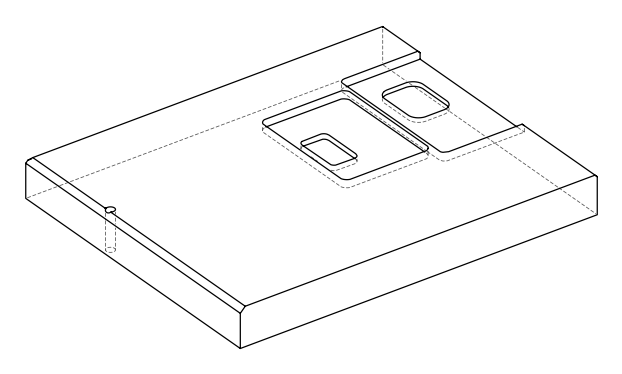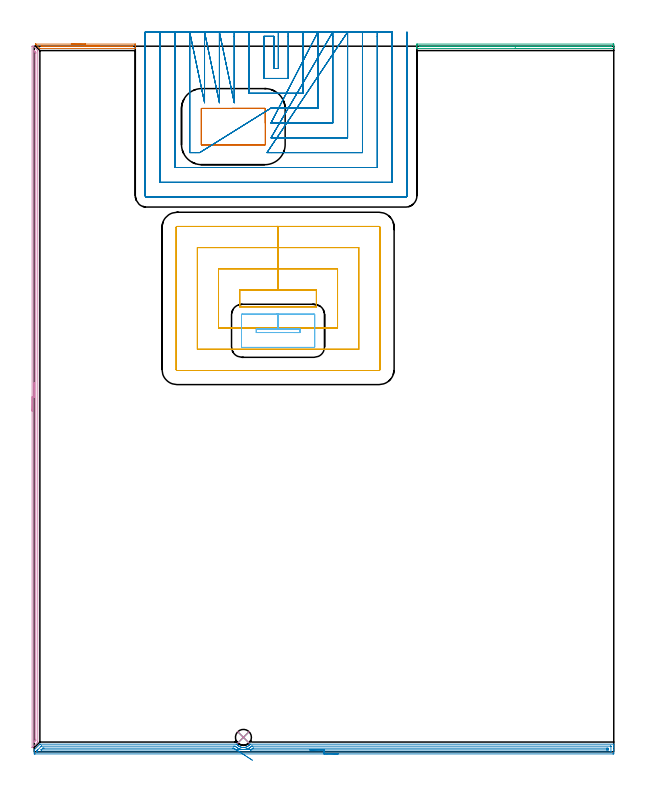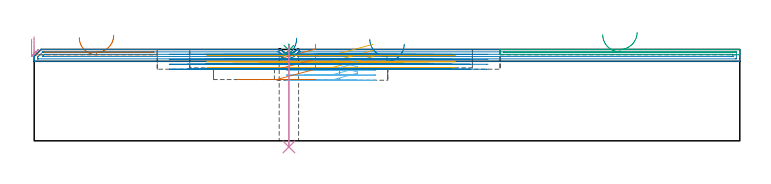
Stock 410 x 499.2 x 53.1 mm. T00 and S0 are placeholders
(PLAN: 10 operations, 6 tool changes, 63 min)
(1 AREA_MILL | FG_CHAMFER_SURFACE | UGT0205_001 | 1.24 min | 354 mm3)
(2 AREA_MILL_1 | FG_CHAMFER_SURFACE_1 | UGT0205_001 | 10.07 min | 9760 mm3)
(3 AREA_MILL_2 | FG_CHAMFER_SURFACE_2 | UGT0205_001 | 2.37 min | 681 mm3)
(4 AREA_MILL_3 | FG_CHAMFER_SURFACE_3 | UGT0205_001 | 8.05 min | 3937 mm3)
(5 MILL_RECTANGULAR_POCKET | POCKET_RECTANGULAR_STRAIGHT | UGT0201_104 | Follow Part, ap 5, ae 75% | 8.08 min | 213158 mm3)
(6 MILL_RECTANGULAR_POCKET_1 | POCKET_RECTANGULAR_STRAIGHT_1 | UGT0201_103 | Follow Part, ap 3.5, ae 75% | 1.65 min | 17438 mm3)
(7 MILL_RECTANGULAR_POCKET_2 | POCKET_RECTANGULAR_STRAIGHT_2 | UGT0201_006 | Follow Part, ap 7, ae 75% | 1.27 min | 65974 mm3)
(8 MILL_SLOT | SLOT_PARTIAL_RECTANGULAR | UGT0201_103 | Follow Part, ap 3.5, ae 75% | 29.95 min | 217030 mm3)
(9 SPOT_DRILL | STEP1HOLE | NXT0321_9005460120000 | 0.03 min | 15 mm3)
(10 DRILL_THROUGH_HOLE_INTO_CENTER | STEP1HOLE | NXT0301_084 | 0.24 min | 5295 mm3)
(TOOL UGT0205_001 | Chamfer Mill 20 x 3 x 45 deg. | D20 FL50 Z2)
(TOOL UGT0201_104 | End Mill 20 mm | D20 FL22 Z2)
(TOOL UGT0201_103 | End Mill 14 mm | D14 FL19 Z2)
(TOOL UGT0201_006 | End Mill 28 mm | D28 FL25 Z2)
(TOOL NXT0321_9005460120000 | NC Spot Drill, 142deg, 12mm, Carbide, Uncoated | D12 PA142 FL30 Z2)
(TOOL NXT0301_084 | Carbide Drill 11.3mm [860.1-1130-034A1-MM 2214] | D11.3 PA140 FL55 Z2)
(OP 1 AREA_MILL)
G17 G21 G94 G90
T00 M6
G54
G17 G0 G90 X26.2 Y500.7 S1061 M3
G43 Z63.1 H0
Z60.
G94 G1 X26.238 Z59.128 F250.
X26.352 Z58.264
X26.541 Z57.412
X26.803 Z56.58
X27.137 Z55.774
X27.54 Z55.
X28.009 Z54.264
X28.54 Z53.572
X29.129 Z52.929
X29.772 Z52.34
X30.464 Z51.809
X31.2 Z51.34
X31.974 Z50.937
X32.78 Z50.603
X33.612 Z50.341
X34.464 Z50.152
X35.328 Z50.038
X36.2 Z50.
X71.241 Y500.699 Z50.001
X71.495 Y500.696
X71.498 Y500.695 Z50.002
X71.5 Y500.45 Z50.246
Y499.838 Z50.858
Y499.583 Z51.112
Y499.073 Z51.626
Y497.746 Z52.952
X71.496 Y497.671 Z53.021
X71.49 Y497.603 Z53.088
X71.369 Y497.6 Z53.1
X4.147
X4.005 Y497.603 Z53.089
X3.954 Y497.648 Z53.048
X3.812 Y497.788 Z52.912
X0.991 Y500.607 Z50.089
X0.919 Y500.691 Z50.004
X0.968 Y500.696 Z50.
X1.004 Y500.699 Z49.999
X1.031
X1.22 Y500.7 Z50.
X36.2
Y499.286 Z51.414
X68.837 Y499.285 Z51.415
X69.143 Y499.283 Z51.417
X69.456 Y499.279 Z51.421
X69.49 Y499.27 Z51.43
X69.496 Y499.24 Z51.46
X69.493 Y499.077 Z51.623
X69.49 Y499.027 Z51.673
X69.421 Y499.021 Z51.679
X69.143 Y499.018 Z51.682
X68.837 Y499.015 Z51.685
X5.928 Y499.014 Z51.686
X5.621 Y499.015 Z51.685
X5.317 Y499.018 Z51.682
X5.038 Y499.021 Z51.679
X4.788 Y499.274 Z51.426
X5.038 Y499.279 Z51.421
X5.345 Y499.284 Z51.416
X5.622 Y499.285 Z51.415
X5.928 Y499.286 Z51.414
X36.2
X37.072 Z51.452
X37.937 Z51.566
X38.788 Z51.755
X39.62 Z52.017
X40.426 Z52.351
X41.2 Z52.754
X41.936 Z53.223
X42.628 Z53.754
X43.271 Z54.343
X43.86 Z54.986
X44.392 Z55.679
X44.86 Z56.414
X45.263 Z57.188
X45.597 Z57.994
X45.859 Z58.826
X46.048 Z59.678
X46.162 Z60.543
X46.2 Z61.414
G0 Z63.1
M5
M2
(OP 2 AREA_MILL_1)
G17 G21 G94 G90
T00 M6
G54
G17 G0 G90 X215. Y-1.5 S1061 M3
G43 Z63.1 H0
Z56.2
G94 G1 X214.962 Z55.328 F250.
X214.848 Z54.464
X214.659 Z53.612
X214.397 Z52.78
X214.063 Z51.974
X213.66 Z51.2
X213.192 Z50.464
X212.661 Z49.772
X212.071 Z49.129
X211.428 Z48.54
X210.736 Z48.008
X210. Z47.54
X209.226 Z47.137
X208.42 Z46.803
X207.588 Z46.541
X206.737 Z46.352
X205.872 Z46.238
X205. Z46.2
X0.633
X0.379 Y-1.498 Z46.202
X0.004 Y-1.491 Z46.206
X0.001 Y-1.48 Z46.217
X0. Y-0.241 Z47.454
Y0.485 Z48.185
Y1.074 Z48.773
Y1.149 Z48.849
X0.01 Y1.408 Z49.104
X0.112 Y1.512 Z49.209
X0.185 Y1.587 Z49.284
X3.866 Y5.266 Z52.964
X4.005 Y5.397 Z53.089
X4.21 Y5.4 Z53.1
X142.84
X143.353 Y5.394 Z53.094
X143.357 Y5.392 Z53.092
X143.414 Y5.318 Z53.018
X143.763 Y4.893 Z52.592
X143.89 Y4.757 Z52.455
X144.263 Y4.412 Z52.11
X144.657 Y4.091 Z51.79
X144.957 Y3.886 Z51.585
X145.02 Y3.849 Z51.548
X145.249 Y3.716 Z51.415
X145.551 Y3.562 Z51.26
X145.994 Y3.377 Z51.075
X146.445 Y3.228 Z50.925
X146.89 Y3.121 Z50.819
X147.339 Y3.045 Z50.744
X147.381 Y3.04 Z50.74
X147.612 Y3.015 Z50.714
X147.92 Y3.008 Z50.704
X148.02 Y3.009
X148.205 Z50.708
X148.233
X148.388 Y3.016 Z50.712
X148.455 Y3.025 Z50.719
X148.684 Y3.051 Z50.748
X148.758 Y3.06 Z50.756
X149.101 Y3.12 Z50.814
X149.127 Y3.125 Z50.818
X149.576 Y3.235 Z50.931
X150.021 Y3.382 Z51.079
X150.473 Y3.577 Z51.276
X150.89 Y3.794 Z51.492
X150.915 Y3.807 Z51.505
X151.045 Y3.886 Z51.585
X151.435 Y4.165 Z51.863
X151.809 Y4.467 Z52.166
X151.922 Y4.58 Z52.275
X152.106 Y4.758 Z52.454
X152.399 Y5.088 Z52.785
X152.582 Y5.318 Z53.017
X152.637 Y5.385 Z53.082
X152.654 Y5.394 Z53.092
X152.678 Y5.4 Z53.1
X409.815
X409.99 Y5.397 Z53.089
X409.998 Y5.243 Z52.936
X410. Y5.083 Z52.783
Y4.868 Z52.567
Y4.141 Z51.836
Y2.902 Z50.598
Y1.512 Z49.207
Y0.892 Z48.588
Y-0.861 Z46.836
X409.997 Y-1.118 Z46.579
X409.99 Y-1.493 Z46.205
X409.754 Y-1.497 Z46.201
X409.367 Y-1.5 Z46.2
X205.
Y-0.086 Z47.614
X2.421 Y-0.085 Z47.615
X2.261 Y-0.084 Z47.616
X2.061 Y-0.08 Z47.62
X2.018 Y-0.079 Z47.621
X2.01 Y-0.054 Z47.646
X2.007 Y-0.019 Z47.681
X2.001 Y0.17 Z47.87
X2.003 Y0.635 Z48.335
X2.007 Y0.842 Z48.542
X2.01 Y0.943 Z48.643
X2.056 Y0.994 Z48.694
X2.421 Y1.371 Z49.071
X2.492 Y1.443 Z49.143
X4.838 Y3.788 Z51.488
X4.946 Y3.893 Z51.593
X5.021 Y3.962 Z51.662
X5.041 Y3.979 Z51.679
X5.06 Y3.981 Z51.681
X5.105 Y3.984 Z51.684
X5.264 Y3.985 Z51.685
X141.211
X141.946 Y3.98 Z51.68
X142.112 Y3.979 Z51.679
X142.84 Y3.41 Z51.11
X143.027 Y3.265 Z50.965
X143.237 Y3.105 Z50.805
X143.434 Y2.969 Z50.669
X143.735 Y2.774 Z50.474
X143.982 Y2.631 Z50.331
X144.449 Y2.388 Z50.088
X144.629 Y2.307 Z50.007
X144.776 Y2.244 Z49.944
X145.246 Y2.07 Z49.77
X145.523 Y1.978 Z49.678
X145.779 Y1.9 Z49.6
X146.102 Y1.821 Z49.521
X146.418 Y1.753 Z49.453
X147.189 Y1.633 Z49.333
X147.254 Y1.625 Z49.325
X147.312 Y1.621 Z49.321
X147.717 Y1.603 Z49.303
X148.12 Y1.597 Z49.297
X148.206 Y1.599 Z49.299
X148.603 Y1.616 Z49.316
X148.956 Y1.654 Z49.354
X149.101 Y1.672 Z49.372
X149.723 Y1.779 Z49.479
X149.845 Y1.806 Z49.506
X149.995 Y1.844 Z49.544
X150.43 Y1.962 Z49.662
X150.89 Y2.114 Z49.814
X151.089 Y2.193 Z49.893
X151.544 Y2.388 Z50.088
X151.737 Y2.481 Z50.181
X151.784 Y2.505 Z50.205
X152.279 Y2.78 Z50.48
X152.678 Y3.049 Z50.749
X152.805 Y3.14 Z50.84
X152.968 Y3.265 Z50.965
X153.298 Y3.534 Z51.234
X153.786 Y3.976 Z51.676
X153.825 Y3.979 Z51.679
X153.916 Y3.982 Z51.682
X154.099 Y3.985 Z51.685
X154.467 Y3.986 Z51.686
X154.626
X407.579 Y3.985 Z51.685
X407.739 Y3.984 Z51.684
X407.939 Y3.98 Z51.68
X407.982 Y3.979 Z51.679
X407.99 Y3.954 Z51.654
X407.993 Y3.919 Z51.619
X407.999 Y3.729 Z51.429
Y0.223 Z47.923
X407.995 Y0.085 Z47.785
X407.99 Y-0.025 Z47.675
X407.983 Y-0.079 Z47.621
X407.42 Y-0.085 Z47.615
X205. Y-0.086 Z47.614
Y1.328 Z49.028
X153.573 Y1.329 Z49.029
X153.386 Y1.33 Z49.03
X153.012 Y1.334 Z49.034
X152.934 Y1.336 Z49.036
X153.011 Y1.38 Z49.08
X153.129 Y1.448 Z49.148
X153.243 Y1.512 Z49.212
X153.452 Y1.63 Z49.33
X153.573 Y1.701 Z49.401
X153.989 Y1.981 Z49.681
X154.467 Y2.323 Z50.023
X154.779 Y2.561 Z50.261
X154.863 Y2.565 Z50.265
X154.988 Y2.569 Z50.269
X155.175 Y2.571 Z50.271
X404.896
X405.604 Y2.57 Z50.27
X405.79 Y2.568 Z50.268
X405.968 Y2.565 Z50.265
X405.99 Y2.388 Z50.088
X405.996 Y2.186 Z49.886
X405.999 Y1.512 Z49.212
X405.997 Y1.409 Z49.109
X405.993 Y1.358 Z49.058
X405.99 Y1.337 Z49.037
X405.971 Y1.335 Z49.035
X405.79 Y1.332 Z49.032
X405.082 Y1.329 Z49.029
X404.896 Y1.328 Z49.028
X205.
X204.129 Z49.067
X203.264 Z49.18
X202.412 Z49.369
X201.58 Z49.632
X200.774 Z49.965
X200. Z50.368
X199.264 Z50.837
X198.572 Z51.368
X197.929 Z51.957
X197.34 Z52.601
X196.809 Z53.293
X196.34 Z54.028
X195.937 Z54.802
X195.603 Z55.608
X195.341 Z56.44
X195.152 Z57.292
X195.038 Z58.157
X195. Z59.028
G0 Z63.1
X152.381 Y1.932
Z59.652
G1 X152.398 Y1.933 Z58.78
X152.34 Y1.929 Z57.909
X152.206 Y1.92 Z57.047
X151.998 Y1.907 Z56.2
X151.717 Y1.889 Z55.375
X151.365 Y1.867 Z54.577
X150.945 Y1.84 Z53.813
X150.46 Y1.809 Z53.088
X149.914 Y1.774 Z52.409
X149.311 Y1.735 Z51.779
X148.656 Y1.693 Z51.205
X147.953 Y1.648 Z50.69
X147.208 Y1.6 Z50.239
X146.426 Y1.55 Z49.854
X145.614 Y1.498 Z49.54
X144.778 Y1.445 Z49.297
X143.924 Y1.39 Z49.128
X143.058 Y1.334 Z49.034
X143.023 Y1.332 Z49.032
X142.918 Y1.33 Z49.03
X142.84 Y1.329 Z49.029
X5.105
X4.918 Y1.331 Z49.031
X4.865 Y1.332 Z49.032
X4.848 Y1.334 Z49.034
X4.884 Y1.375 Z49.075
X4.967 Y1.465 Z49.165
X5.011 Y1.512 Z49.212
X5.057 Y1.558 Z49.258
X5.944 Y2.442 Z50.142
X5.999 Y2.493 Z50.193
X6.092 Y2.565 Z50.265
X6.176 Y2.567 Z50.267
X6.353 Y2.569 Z50.269
X6.707 Y2.571 Z50.271
X6.893 Y2.572 Z50.272
X140.157 Y2.571 Z50.271
X140.868 Y2.568 Z50.268
X141.051 Y2.564 Z50.264
X141.225 Y2.556 Z50.256
X141.45 Y2.388 Z50.088
X141.946 Y2.019 Z49.719
X142.256 Y1.814 Z49.514
X142.751 Y1.512 Z49.212
X142.84 Y1.462 Z49.162
X142.953 Y1.402 Z49.102
X143.009 Y1.366 Z49.066
X143.058 Y1.334 Z49.034
X143.717 Y0.908 Z48.652
X144.4 Y0.466 Z48.339
X145.104 Y0.01 Z48.098
X145.823 Y-0.455 Z47.931
X146.552 Y-0.926 Z47.84
X147.284 Y-1.4 Z47.825
X148.014 Y-1.873 Z47.885
X148.738 Y-2.341 Z48.021
X149.449 Y-2.801 Z48.232
X150.141 Y-3.249 Z48.516
X150.81 Y-3.682 Z48.871
X151.451 Y-4.097 Z49.293
X152.058 Y-4.49 Z49.781
X152.628 Y-4.858 Z50.33
X153.155 Y-5.199 Z50.936
X153.635 Y-5.51 Z51.594
X154.066 Y-5.789 Z52.3
X154.443 Y-6.033 Z53.047
G0 Z63.1
M5
M2
(OP 3 AREA_MILL_2)
G17 G21 G94 G90
T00 M6
G54
G17 G0 G90 X350.35 Y497.6 S1061 M3
G43 Z63.1 H0
G94 G1 X350.312 Z62.228 F250.
X350.198 Z61.363
X350.009 Z60.512
X349.747 Z59.68
X349.413 Z58.874
X349.01 Z58.1
X348.541 Z57.364
X348.01 Z56.672
X347.421 Z56.029
X346.778 Z55.44
X346.086 Z54.908
X345.35 Z54.44
X344.576 Z54.037
X343.77 Z53.703
X342.938 Z53.441
X342.086 Z53.252
X341.222 Z53.138
X340.35 Z53.1
X270.841
X270.71 Y497.602 Z53.088
X270.703 Y497.677 Z53.015
X270.7 Y497.758 Z52.94
Y498.4 Z52.299
Y499.033 Z51.666
Y499.583 Z51.112
Y499.859 Z50.838
X270.702 Y500.45 Z50.246
X270.704 Y500.691 Z50.006
X270.717 Y500.693 Z50.004
X270.97 Y500.7 Z50.
X409.413
X409.731 Y500.698 Z50.002
X409.983 Y500.693 Z50.004
X409.996 Y500.691 Z50.006
X410. Y500.45 Z50.246
Y499.859 Z50.838
Y499.583 Z51.112
Y499.033 Z51.666
Y497.758 Z52.941
X409.996 Y497.677 Z53.015
X409.99 Y497.602 Z53.088
X409.858 Y497.6 Z53.1
X340.35
Y499.014 Z51.686
X273.069
X272.762 Y499.016 Z51.684
X272.723 Y499.019 Z51.681
X272.71 Y499.021 Z51.679
X272.707 Y499.027 Z51.673
X272.702 Y499.073 Z51.627
X272.71 Y499.202 Z51.498
X272.718 Y499.28 Z51.42
X272.734 Y499.281 Z51.419
X272.783 Y499.284 Z51.416
X272.883 Y499.285 Z51.415
X273.069 Y499.286 Z51.414
X407.631 Y499.285 Z51.415
X407.938 Y499.284 Z51.416
X407.977 Y499.281 Z51.419
X407.99 Y499.279 Z51.421
X407.993 Y499.273 Z51.427
X407.998 Y499.226 Z51.474
X407.992 Y499.068 Z51.632
X407.99 Y499.021 Z51.679
X407.909 Y499.019 Z51.681
X407.631 Y499.016 Z51.684
X407.324 Y499.015 Z51.685
X407.019 Y499.014 Z51.686
X340.35
X339.478 Z51.724
X338.613 Z51.838
X337.762 Z52.027
X336.93 Z52.289
X336.124 Z52.623
X335.35 Z53.026
X334.614 Z53.494
X333.922 Z54.025
X333.279 Z54.615
X332.69 Z55.258
X332.158 Z55.95
X331.69 Z56.686
X331.287 Z57.46
X330.953 Z58.266
X330.691 Z59.098
X330.502 Z59.949
X330.388 Z60.814
X330.35 Z61.686
G0 Z63.1
M5
M2
(OP 4 AREA_MILL_3)
G17 G21 G94 G90
T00 M6
G54
G17 G0 G90 X-1.5 Y241.05 S1061 M3
G43 Z63.1 H0
Z59.1
G94 G1 Y241.088 Z58.228 F250.
Y241.202 Z57.364
Y241.391 Z56.512
Y241.653 Z55.68
Y241.987 Z54.874
Y242.39 Z54.1
Y242.858 Z53.364
Y243.39 Z52.672
Y243.979 Z52.029
Y244.622 Z51.44
Y245.314 Z50.908
Y246.05 Z50.44
Y246.824 Z50.037
Y247.63 Z49.703
Y248.462 Z49.441
Y249.314 Z49.252
Y250.178 Z49.138
Y251.05 Z49.1
Y499.025
X-1.495 Y499.182 Z49.104
X-1.494 Y499.19 Z49.105
X-1.425 Y499.2 Z49.175
X-0.802 Z49.797
X-0.706 Y499.199 Z49.893
X-0.6 Y499.19 Z49.995
X-0.485 Y499.085 Z50.114
X2.256 Y496.344 Z52.855
X2.425 Y496.173 Z53.022
X2.496 Y496.095 Z53.089
X2.5 Y495.898 Z53.1
Y7.096
X2.496 Y6.905 Z53.089
X2.426 Y6.825 Z53.023
X2.249 Y6.649 Z52.849
X2.236 Y6.636 Z52.835
X-1.418 Y2.981 Z49.18
X-1.492 Y2.918 Z49.104
X-1.496 Y2.941 Z49.103
X-1.499 Y3.011 Z49.099
X-1.5 Y251.05 Z49.1
X-0.086 Z50.514
Y495.004
X-0.085 Y495.606 Z50.515
X-0.082 Y495.898 Z50.518
X-0.079 Y496.214 Z50.521
X0.249 Y495.898 Z50.849
X0.5 Y495.65 Z51.1
X0.818 Y495.331 Z51.418
X0.98 Y495.167 Z51.58
X1.06 Y495.081 Z51.66
X1.078 Y495.061 Z51.678
X1.081 Y495.043 Z51.681
X1.083 Y495.004 Z51.683
X1.086 Y494.401 Z51.686
Y494.11
Y8.883
X1.084 Y8.282 Z51.684
X1.08 Y7.99 Z51.68
X1.079 Y7.956 Z51.679
X1.062 Y7.924 Z51.662
X1.007 Y7.863 Z51.607
X0.922 Y7.774 Z51.522
X0.246 Y7.096 Z50.846
X-0.034 Y6.823 Z50.566
X-0.071 Y6.79 Z50.529
X-0.079 Y6.788 Z50.521
X-0.081 Y6.801 Z50.519
X-0.084 Y7.096 Z50.516
X-0.086 Y7.427 Z50.514
Y7.699
Y251.05
Y251.922 Z50.552
Y252.786 Z50.666
Y253.638 Z50.855
Y254.47 Z51.117
Y255.276 Z51.451
Y256.05 Z51.854
Y256.786 Z52.323
Y257.478 Z52.854
Y258.121 Z53.443
Y258.71 Z54.086
Y259.242 Z54.778
Y259.71 Z55.514
Y260.113 Z56.288
Y260.447 Z57.094
Y260.709 Z57.926
Y260.898 Z58.778
Y261.012 Z59.643
Y261.05 Z60.514
G0 Z63.1
M5
M2
(OP 5 MILL_RECTANGULAR_POCKET)
G17 G21 G94 G90
T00 M6
G54
G17 G0 G90 X197.007 Y326.7 S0 M3
G43 Z63.1 H0
Z56.1
G94 G1 X172.5 Z49.533 F250.
X145.4 F500.
Y314.8
X199.6
Y326.7
X172.5
Y341.7
X130.4
Y299.8
X214.6
Y341.7
X172.5
Y356.7
X115.4
Y284.8
X229.6
Y356.7
X172.5
Y371.7
X101.1
G3 X100.4 Y371. R0.7
G1 Y270.5
G3 X101.1 Y269.8 R0.7
G1 X243.9
G3 X244.6 Y270.5 R0.7
G1 Y371.
G3 X243.9 Y371.7 R0.7
G1 X172.5
X171.5
G0 X197.007 Y326.7 Z52.533
G1 X172.5 Z45.967 F250.
X145.4 F500.
Y314.8
X199.6
Y326.7
X172.5
Y341.7
X130.4
Y299.8
X214.6
Y341.7
X172.5
Y356.7
X115.4
Y284.8
X229.6
Y356.7
X172.5
Y371.7
X101.1
G3 X100.4 Y371. R0.7
G1 Y270.5
G3 X101.1 Y269.8 R0.7
G1 X243.9
G3 X244.6 Y270.5 R0.7
G1 Y371.
G3 X243.9 Y371.7 R0.7
G1 X172.5
X171.5
G0 X197.007 Y326.7 Z48.967
G1 X172.5 Z42.4 F250.
X145.4 F500.
Y314.8
X199.6
Y326.7
X172.5
Y341.7
X130.4
Y299.8
X214.6
Y341.7
X172.5
Y356.7
X115.4
Y284.8
X229.6
Y356.7
X172.5
Y371.7
X101.1
G3 X100.4 Y371. R0.7
G1 Y270.5
G3 X101.1 Y269.8 R0.7
G1 X243.9
G3 X244.6 Y270.5 R0.7
G1 Y371.
G3 X243.9 Y371.7 R0.7
G1 X172.5
X171.5
G0 Z63.1
M5
M2
(OP 6 MILL_RECTANGULAR_POCKET_1)
G17 G21 G94 G90
T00 M6
G54
G17 G0 G90 X183.47 Y296.6 S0 M3
G43 Z63.1 H0
Z47.15
G94 G1 X187.9 Z45.963 F250.
Y299.1 Z45.293
X172.5 Z41.167
X157.1 F500.
Y296.6
X187.9
Y299.1
X172.5
Y309.6
X147.
G3 X146.6 Y309.2 R0.4
G1 Y286.5
G3 X147. Y286.1 R0.4
G1 X198.
G3 X198.4 Y286.5 R0.4
G1 Y309.2
G3 X198. Y309.6 R0.4
G1 X172.5
X171.5
G0 X183.47 Y296.6 Z44.167
G1 X187.9 Z42.98 F250.
Y299.1 Z42.31
X172.5 Z38.183
X157.1 F500.
Y296.6
X187.9
Y299.1
X172.5
Y309.6
X147.
G3 X146.6 Y309.2 R0.4
G1 Y286.5
G3 X147. Y286.1 R0.4
G1 X198.
G3 X198.4 Y286.5 R0.4
G1 Y309.2
G3 X198. Y309.6 R0.4
G1 X172.5
X171.5
G0 X183.47 Y296.6 Z41.183
G1 X187.9 Z39.996 F250.
Y299.1 Z39.326
X172.5 Z35.2
X157.1 F500.
Y296.6
X187.9
Y299.1
X172.5
Y309.6
X147.
G3 X146.6 Y309.2 R0.4
G1 Y286.5
G3 X147. Y286.1 R0.4
G1 X198.
G3 X198.4 Y286.5 R0.4
G1 Y309.2
G3 X198. Y309.6 R0.4
G1 X172.5
X171.5
G0 Z63.1
M5
M2
(OP 7 MILL_RECTANGULAR_POCKET_2)
G17 G21 G94 G90
T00 M6
G54
G17 G0 G90 X163.5 Y444.76 S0 M3
G43 Z63.1 H0
Z56.1
G94 G1 Y454.9 Z53.383 F250.
Y454.955 Z53.368
X163.454 Y455.068 Z53.335
X163.368 Y455.154 Z53.303
X163.255 Y455.2 Z53.27
X163.2 Z53.255
X140.85 Z47.267
X118.5 F500.
G3 X118.2 Y454.9 R0.3
G1 Y429.7
G3 X118.5 Y429.4 R0.3
G1 X163.2
G3 X163.5 Y429.7 R0.3
G1 Y454.9
G3 X163.2 Y455.2 R0.3
G1 X140.85
X139.85
G0 X163.5 Y444.76 Z50.267
G1 Y454.9 Z47.55 F250.
Y454.955 Z47.535
X163.454 Y455.068 Z47.502
X163.368 Y455.154 Z47.469
X163.255 Y455.2 Z47.437
X163.2 Z47.422
X140.85 Z41.433
X118.5 F500.
G3 X118.2 Y454.9 R0.3
G1 Y429.7
G3 X118.5 Y429.4 R0.3
G1 X163.2
G3 X163.5 Y429.7 R0.3
G1 Y454.9
G3 X163.2 Y455.2 R0.3
G1 X140.85
X139.85
G0 X163.5 Y444.76 Z44.433
G1 Y454.9 Z41.716 F250.
Y454.955 Z41.701
X163.454 Y455.068 Z41.669
X163.368 Y455.154 Z41.636
X163.255 Y455.2 Z41.603
X163.2 Z41.589
X140.85 Z35.6
X118.5 F500.
G3 X118.2 Y454.9 R0.3
G1 Y429.7
G3 X118.5 Y429.4 R0.3
G1 X163.2
G3 X163.5 Y429.7 R0.3
G1 Y454.9
G3 X163.2 Y455.2 R0.3
G1 X140.85
X139.85
G0 Z63.1
M5
M2
(OP 8 MILL_SLOT)
G17 G21 G94 G90
T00 M6
G54
G17 G0 G90 X172.7 Y509.2 S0 M3
G43 Z63.1 H0
Z50.225
G94 G1 Y506.2 F250.
Y483.4 F500.
X169.5
Y506.2
X162.5
Y476.4
X179.7
Y506.2
Y509.2 F250.
X152.
Y506.2
Y465.9 F500.
X190.2
Y506.2
Y509.2 F250.
X141.5
Y506.2
Y462.2 F500.
Y459.2 F250.
X131. Y509.2 F500.
Y506.2 F250.
Y462.2 F500.
Y459.2 F250.
X120.5 Y509.2 F500.
Y506.2 F250.
Y462.2 F500.
Y459.2 F250.
X110. Y509.2 F500.
Y506.2 F250.
Y423.9 F500.
X114.049
X117.049 F250.
X167.492 Y455.4 F500.
X170.492 F250.
X200.7 F500.
Y506.2
Y509.2 F250.
X167.5 Y444.9 F500.
X170.5 F250.
X211.2 F500.
Y506.2
Y509.2 F250.
X167.5 Y434.4 F500.
X170.5 F250.
X221.7 F500.
Y506.2
Y509.2 F250.
X164.638 Y423.9 F500.
X167.638 F250.
X232.2 F500.
Y506.2
Y509.2 F250.
X99.5
Y506.2
Y413.4 F500.
X242.7
Y506.2
Y509.2 F250.
X89.
Y506.2
Y402.9 F500.
X253.2
Y506.2
Y509.2 F250.
X78.5
Y506.2
Y393.3 F500.
G3 X79.4 Y392.4 R0.9
G1 X262.8
G3 X263.7 Y393.3 R0.9
G1 Y506.2
Y509.2 F250.
G0 X172.7 Z47.35
G1 Y506.2
Y483.4 F500.
X169.5
Y506.2
X162.5
Y476.4
X179.7
Y506.2
Y509.2 F250.
X152.
Y506.2
Y465.9 F500.
X190.2
Y506.2
Y509.2 F250.
X141.5
Y506.2
Y462.2 F500.
Y459.2 F250.
X131. Y509.2 F500.
Y506.2 F250.
Y462.2 F500.
Y459.2 F250.
X120.5 Y509.2 F500.
Y506.2 F250.
Y462.2 F500.
Y459.2 F250.
X110. Y509.2 F500.
Y506.2 F250.
Y423.9 F500.
X114.049
X117.049 F250.
X167.492 Y455.4 F500.
X170.492 F250.
X200.7 F500.
Y506.2
Y509.2 F250.
X167.5 Y444.9 F500.
X170.5 F250.
X211.2 F500.
Y506.2
Y509.2 F250.
X167.5 Y434.4 F500.
X170.5 F250.
X221.7 F500.
Y506.2
Y509.2 F250.
X164.638 Y423.9 F500.
X167.638 F250.
X232.2 F500.
Y506.2
Y509.2 F250.
X99.5
Y506.2
Y413.4 F500.
X242.7
Y506.2
Y509.2 F250.
X89.
Y506.2
Y402.9 F500.
X253.2
Y506.2
Y509.2 F250.
X78.5
Y506.2
Y393.3 F500.
G3 X79.4 Y392.4 R0.9
G1 X262.8
G3 X263.7 Y393.3 R0.9
G1 Y506.2
Y509.2 F250.
G0 X172.7 Z44.475
G1 Y506.2
Y483.4 F500.
X169.5
Y506.2
X162.5
Y476.4
X179.7
Y506.2
Y509.2 F250.
X152.
Y506.2
Y465.9 F500.
X190.2
Y506.2
Y509.2 F250.
X141.5
Y506.2
Y462.2 F500.
Y459.2 F250.
X131. Y509.2 F500.
Y506.2 F250.
Y462.2 F500.
Y459.2 F250.
X120.5 Y509.2 F500.
Y506.2 F250.
Y462.2 F500.
Y459.2 F250.
X110. Y509.2 F500.
Y506.2 F250.
Y423.9 F500.
X114.049
X117.049 F250.
X167.492 Y455.4 F500.
X170.492 F250.
X200.7 F500.
Y506.2
Y509.2 F250.
X167.5 Y444.9 F500.
X170.5 F250.
X211.2 F500.
Y506.2
Y509.2 F250.
X167.5 Y434.4 F500.
X170.5 F250.
X221.7 F500.
Y506.2
Y509.2 F250.
X164.638 Y423.9 F500.
X167.638 F250.
X232.2 F500.
Y506.2
Y509.2 F250.
X99.5
Y506.2
Y413.4 F500.
X242.7
Y506.2
Y509.2 F250.
X89.
Y506.2
Y402.9 F500.
X253.2
Y506.2
Y509.2 F250.
X78.5
Y506.2
Y393.3 F500.
G3 X79.4 Y392.4 R0.9
G1 X262.8
G3 X263.7 Y393.3 R0.9
G1 Y506.2
Y509.2 F250.
G0 X172.7 Z41.6
G1 Y506.2
Y483.4 F500.
X169.5
Y506.2
X162.5
Y476.4
X179.7
Y506.2
Y509.2 F250.
X152.
Y506.2
Y465.9 F500.
X190.2
Y506.2
Y509.2 F250.
X141.5
Y506.2
Y462.2 F500.
Y459.2 F250.
X131. Y509.2 F500.
Y506.2 F250.
Y462.2 F500.
Y459.2 F250.
X120.5 Y509.2 F500.
Y506.2 F250.
Y462.2 F500.
Y459.2 F250.
X110. Y509.2 F500.
Y506.2 F250.
Y423.9 F500.
X114.049
X117.049 F250.
X167.49 Y455.4 F500.
X170.49 F250.
X200.7 F500.
Y506.2
Y509.2 F250.
X167.5 Y444.9 F500.
X170.5 F250.
X211.2 F500.
Y506.2
Y509.2 F250.
X167.5 Y434.4 F500.
X170.5 F250.
X221.7 F500.
Y506.2
Y509.2 F250.
X164.638 Y423.9 F500.
X167.638 F250.
X232.2 F500.
Y506.2
Y509.2 F250.
X99.5
Y506.2
Y413.4 F500.
X242.7
Y506.2
Y509.2 F250.
X89.
Y506.2
Y402.9 F500.
X253.2
Y506.2
Y509.2 F250.
X78.5
Y506.2
Y393.3 F500.
G3 X79.4 Y392.4 R0.9
G1 X262.8
G3 X263.7 Y393.3 R0.9
G1 Y506.2
Y509.2 F250.
G0 Z63.1
M5
M2
(OP 9 SPOT_DRILL)
G17 G21 G94 G90
T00 M6
G54
G17 G0 G90 X148. Y10.2 S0 M3
G43 Z63.1 H0
G94 G81 G98 Z52.609 F250. R56.1
G80
M5
M2
(OP 10 DRILL_THROUGH_HOLE_INTO_CENTER)
G17 G21 G94 G90
T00 M6
G54
G17 G0 G90 X148. Y10.2 S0 M3
G43 Z63.1 H1
G94 G73 G98 Z-3.556 F250. Q9.443 R55.1
G80
M5
M2
